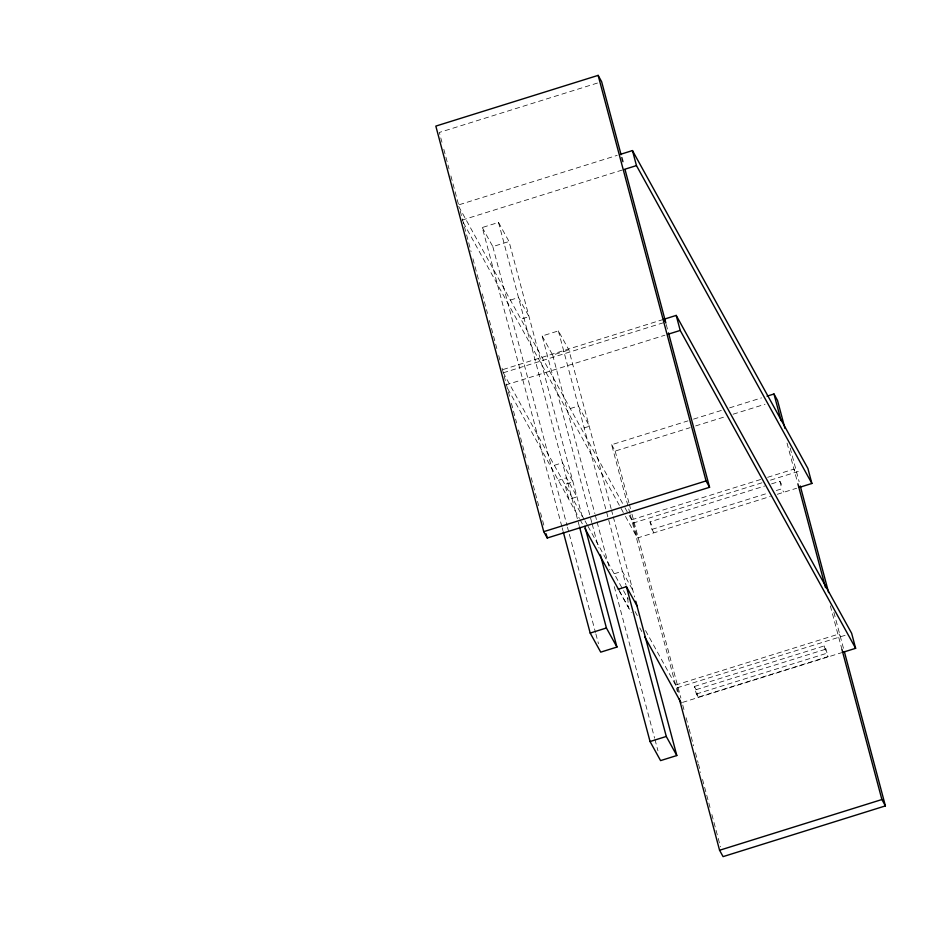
<?xml version="1.0" encoding="UTF-8"?>
<svg xmlns="http://www.w3.org/2000/svg" width="932" height="932" viewBox="0 0 932 932"><rect width="100%" height="100%" fill="white"/><g stroke="black" fill="none" stroke-linecap="round" stroke-linejoin="round"><path stroke-width="0.7" stroke-dasharray="4.66 3.5" d="M597.494 83.03L439.333 132.46L441.954 142.281M459.348 204.679L617.229 155.341M461.969 220.127L622.611 169.927M561.81 526.417L482.275 227.513L498.515 222.445L509.035 241.516L582.22 516.561M482.275 227.513L492.807 246.584L509.035 241.516M510.375 300.081L518.495 297.541L529.027 316.624L520.906 319.152M591.797 522.619L542.144 335.986L558.373 330.907L568.893 349.978L611.089 508.557M503.105 369.515L664.038 319.222M542.144 335.986L552.664 355.057L568.893 349.978M503.28 372.788L664.213 322.495M505.715 384.963L664.97 335.194M570.244 408.554L578.353 406.014L589.513 426.239L581.405 428.778M629.962 513.474L611.66 444.715L687.967 420.868M693.513 419.132L722.649 410.033M729.581 407.867L761.491 397.894M554.342 465.313L562.462 462.773L572.982 481.844L564.874 484.384L568.87 499.401L576.978 496.861L566.458 477.79L558.338 480.33M611.66 444.715L615.167 451.076L690.088 427.66M695.633 425.924L724.77 416.825M733.1 414.216L765.009 404.243M631.64 519.811L760.663 479.491M767.607 477.324L793.971 469.087L795.718 472.256M629.182 515.349L633.387 522.98L762.411 482.66M770.496 480.143L800.961 470.613M653.751 532.545L652.004 529.364L650 521.862L764.659 486.026M771.568 483.871L779.863 481.285L781.61 484.454M652.004 529.364L768.038 493.11M776.333 490.512L781.855 488.787L783.614 491.968M625.465 516.386L637.383 538.009L770.333 496.453M777.265 494.298L796.65 488.24M614.2 573.774L622.32 571.234L632.84 590.306M675.607 685.043L839.01 633.981L840.548 636.754M645.561 630.603L677.145 687.816L846.093 635.018M694.375 686.5L824.226 645.923L825.985 649.103L827.977 656.617L698.126 697.194L696.367 694.014L694.375 686.5L696.122 689.68L698.126 697.194M696.122 689.68L825.985 649.103M696.367 694.014L826.23 653.437L827.977 656.617M682.527 702.413L841.782 652.645M650 521.862L651.759 525.042M458.672 206.38L624.265 506.449M624.976 507.73L628.483 514.08M463.367 222.666L624.755 515.116M503.117 372.485L584.515 519.986M585.016 520.895L587.801 525.928M588.022 526.335L628.215 599.159M635.042 611.532L638.665 618.102M507.812 388.784L579.389 518.472M580.088 519.741L582.896 524.832M619.384 590.946L631.313 612.569M639.736 627.818L641.845 631.64M619.011 590.492L628.832 608.293M790.185 448.059L799.143 481.739M833.872 612.242L843.949 650.128M787.051 443.108L797.501 482.392M830.365 605.882L841.934 649.394M824.226 645.923L826.23 653.437M779.863 481.285L781.855 488.787M666.252 324.499L668.116 331.524M615.167 451.076L628.984 502.989M629.356 504.398L630.475 508.604M631.978 514.219L680.884 698.056M682.748 705.07L684.251 710.685M686.115 717.698L688.725 727.519M689.097 728.929L693.583 745.763M695.447 752.776L698.056 762.609M698.441 764.007L700.678 772.43M702.542 779.443L710.009 807.508M711.873 814.521L717.85 836.983M718.222 838.381L720.471 846.804M633.387 522.98L637.383 538.009M677.145 687.816L678.962 694.643M630.335 514.883L677.378 691.695M611.462 509.955L612.953 515.571M613.326 516.98L634.61 596.958M558.373 330.907L625.954 584.912M552.664 355.057L594.861 513.625M595.233 515.035L596.725 520.639M597.097 522.048L609.796 569.755M614.27 586.601L654.602 738.156M654.975 739.554L657.957 750.784M592.17 524.029L598.519 547.876M498.515 222.445L579.168 525.555M492.807 246.584L567.11 525.846M567.483 527.244L568.974 532.859M569.347 534.269L595.49 632.49M595.863 633.9L598.472 643.721M562.182 527.827L562.928 530.623M443.818 149.295L449.049 168.948M450.913 175.962L458.381 204.026M460.245 211.04L466.221 233.489M466.594 234.899L471.079 251.733M472.943 258.758L480.411 286.823M482.275 293.836L487.506 313.478M489.37 320.503L496.838 348.568M498.702 355.581L500.204 361.197M502.068 368.21L509.536 396.275M511.4 403.3L516.631 422.942M518.495 429.955L525.963 458.02M527.827 465.045L529.329 470.648M531.193 477.673L538.661 505.738M540.525 512.751L544.638 528.188M627.597 597.785L628.727 607.862"/><path stroke-width="1.4" d="M621.073 154.7L601.653 81.736L598.146 75.376L435.827 126.1L543.74 531.659L547.247 538.009L709.567 487.285L668.5 332.922M620.001 154.479L632.467 150.576L807.893 468.458L811.889 483.475L799.423 487.366M623.997 169.496L636.463 165.605L811.889 483.475M663.747 319.315L676.213 315.412L851.638 633.294L855.634 648.311L843.169 652.202M667.743 334.332L680.209 330.441L855.634 648.311M767.048 396.158L773.979 393.991L777.486 400.341L784.954 428.417M543.74 531.659L706.06 480.924L709.567 487.285M618.312 589.222L626.432 586.682L636.952 605.753M590.189 633.073L606.417 627.993L616.949 647.064L600.721 652.144L590.189 633.073L563.301 532.032M650.047 741.534L666.287 736.466L676.807 755.537L660.578 760.605L650.047 741.534L600.394 554.901M719.574 850.264L881.893 799.539L885.4 805.9L723.081 856.625L719.574 850.264L679.242 698.709M664.038 319.222L665.087 321.109M585.005 528.642L618.685 589.676M644.653 636.719L681.141 702.844M800.262 485.945L828.641 592.601M844.322 651.538L885.4 805.9M773.979 393.991L781.074 420.647M797.874 483.801L825.507 587.649M841.934 649.394L881.893 799.539M632.467 150.576L636.463 165.605M676.213 315.412L680.209 330.441M621.819 157.508L622.937 161.725M625.186 170.137L665.879 323.101M598.146 75.376L706.06 480.924M635.729 601.175L676.807 755.537M626.316 586.263L666.287 736.466M584.842 526.382L616.949 647.064M579.541 526.964L606.417 627.993M546.129 533.803L547.247 538.009"/></g></svg>
